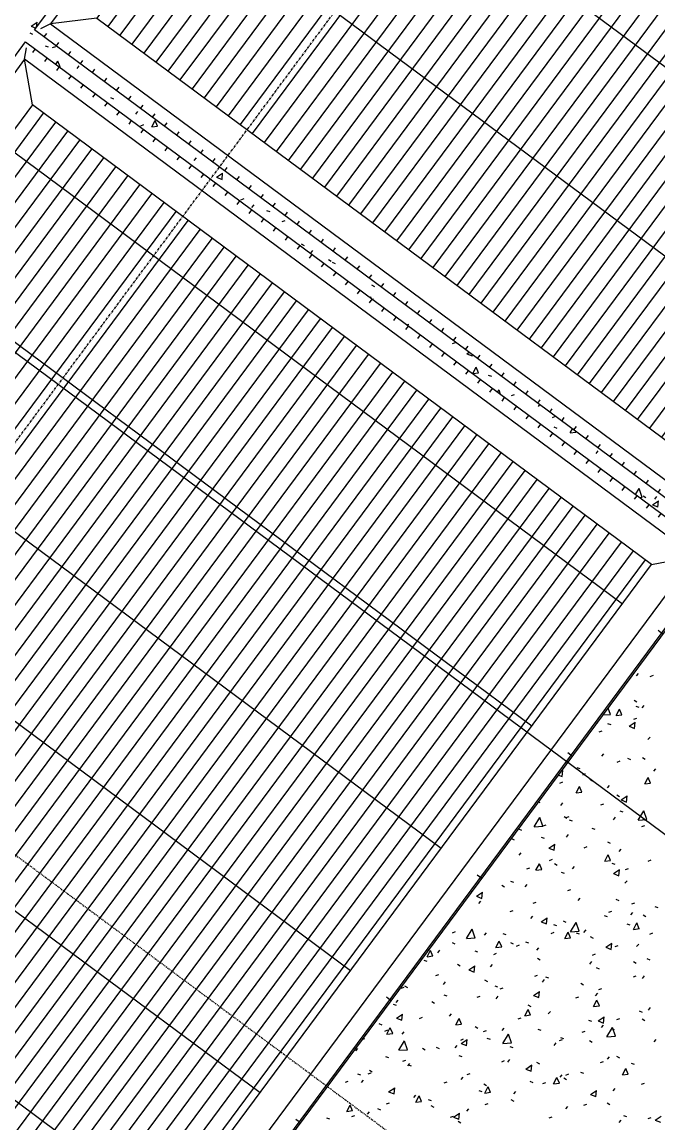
# Model space of a CAD drawing. Header units: centimetres. Extents: x -4512 to 25286, y -2765 to 13485.
# Drawn here: x 21274.1 to 21357.7, y 10975.7 to 11120.4 of the extents above; entities that cross this region are included whole.
import ezdxf

# ---------------------------------------------------------------- set-up
doc = ezdxf.new("R2010")
doc.units = ezdxf.units.CM
for name, pattern in [('_3D Schnittbereich_', [0.6, 0.4, -0.2]), ('_Schnittlinie_', [0.6, 0.3, -0.1, 0.1, -0.1]), ('DB_Strichpunkt', [0.28, 0.15, -0.065, 0, -0.065]), ('Grundgrenze', [0.9, 0.4, -0.1, 0.1, -0.1, 0.1, -0.1])]:
    doc.linetypes.add(name, pattern=pattern)
for name, color, linetype, lineweight in [('A-ANNO-DIMS', 7, 'Continuous', 5), ('A-ANNO-DIMS-50', 7, 'Continuous', 5), ('A-FLOR', 7, 'Continuous', 9), ('A-FLOR-PATT', 7, 'Continuous', 9), ('Q-SPCQ', 7, 'Continuous', 9), ('S-GRID', 7, 'Continuous', 5)]:
    doc.layers.add(name, color=color, linetype=linetype, lineweight=lineweight)
doc.layers.add('C-PROP-LINE', color=96, linetype='Grundgrenze', lineweight=25, true_color=0x008000)
doc.layers.add('G-ANNO-SYMB', color=9, linetype='_3D Schnittbereich_', lineweight=5, true_color=0xc0c0c0)
doc.styles.add('Arial Unicode MS_3', font='ARIALUNI.ttf', dxfattribs={"width": 0.8, "height": 9})
doc.dimstyles.new('M_1_100', dxfattribs={"dimscale": 30.48, "dimtxt": 9.052604, "dimasz": 0.098425, "dimexe": 0.246063, "dimexo": 0.0625, "dimgap": 0.032808, "dimtad": 1, "dimdec": 1, "dimrnd": 0.5, "dimdsep": 46, "dimtxsty": 'Arial Unicode MS_3', "dimblk1": 'OBLIQUE', "dimblk2": 'OBLIQUE', "dimsah": 1, "dimcen": 0.09, "dimazin": 0, "dimtfac": 1, "dimtdec": 4, "dimtix": 1, "dimtmove": 0, "dimatfit": 3, "dimfxl": 0.246063, "dimfxlon": 1, "dimtvp": 1, "dimtolj": 1, "dimtzin": 0, "dimlwd": 13, "dimlwe": 13, "dimarcsym": 2})

# ---------------------------------------------------------------- blocks, each defined once
blk = doc.blocks.new('HNP_M5_Solarpaneel_parametrisch ohne Füße - HNP_Solarpaneel_1134x1762-7903408-DD - FOK AF 300')
at = {"layer": 'Q-SPCQ', "lineweight": 5, "true_color": 0xe0e0e0}
h = blk.add_hatch(dxfattribs=at)
h.set_pattern_fill('FP_2', color=254, style=0, pattern_type=2)
h.set_pattern_definition([(180, (88.1, 113.27), (0, -0.3473), []), (270, (88.1, 113.27), (20, 1e-15), [])])
h.paths.add_polyline_path([(176.2, 113.4), (0, 113.4), (0.03, 113.14), (176.2, 113.14)])
h = blk.add_hatch(dxfattribs=at)
h.set_pattern_fill('FP_3', color=254, style=0, pattern_type=2)
h.set_pattern_definition([(0, (88.1, 56.44), (0, 1.97), []), (90, (88.1, 56.44), (-20, 1e-15), [])])
h.paths.add_polyline_path([(176.2, 113.14), (0, 113.14), (0, -0.26), (176.2, -0.26), (176.2, 112.6)])
h.paths.add_polyline_path([(175.65, 112.6), (175.65, 0.28), (0.55, 0.28), (0.59, 112.6), (175.12, 112.6)])
h.paths.add_polyline_path([(170.09, 106.75), (6.11, 106.75), (6.11, 5.39), (170.09, 5.39), (170.09, 102.11)])
at = {"layer": 'Q-SPCQ', "lineweight": 5}
for p, q in [((176.2, 113.4), (0, 113.4)), ((176.2, 113.4), (0, 113.4)), ((0, -0.26), (0, 113.14)), ((0, 113.14), (176.2, 113.14)), ((176.2, 113.14), (176.2, -0.26)), ((6.11, 106.75), (1.88, 110.65)), ((1.88, 110.65), (1.88, 0.96)), ((174.32, 110.65), (1.88, 110.65)), ((174.32, 0.96), (174.32, 110.65)), ((6.11, 106.75), (6.11, 5.39)), ((170.09, 106.75), (6.11, 106.75)), ((170.09, 5.39), (170.09, 106.75)), ((6.11, 5.39), (1.88, 0.96)), ((6.11, 5.39), (170.09, 5.39)), ((170.09, 5.39), (174.32, 0.96)), ((1.88, 0.96), (0.55, 0.28)), ((1.88, 0.96), (174.32, 0.96)), ((174.32, 0.96), (175.65, 0.28)), ((176.2, -0.26), (0, -0.26))]:
    blk.add_line(p, q, dxfattribs=at)
blk = doc.blocks.new('FP_53-DD - FOK AF 300')
at = {"layer": 'A-FLOR-PATT', "color": 8, "lineweight": 5, "true_color": 0x787878}
for p, q in [((34598.7, 11119.81), (34599.49, 11120.34)), ((34599.42, 11119.67), (34599.49, 11120.33)), ((34598.53, 11118.95), (34598.89, 11118.74)), ((34598.7, 11119.81), (34599.33, 11119.55)), ((34600.54, 11117.24), (34600.93, 11117.1)), ((34601.54, 11117.01), (34601.94, 11117.16)), ((34601.97, 11114.77), (34602.21, 11115.22)), ((34602.52, 11114.46), (34602.2, 11115.21)), ((34602.4, 11114.46), (34602.52, 11114.47)), ((34604.75, 11114.26), (34605.02, 11114.59)), ((34609.16, 11110.43), (34609.55, 11110.28)), ((34612.48, 11108.26), (34612.75, 11108.58)), ((34613.15, 11106.72), (34613.54, 11106.87)), ((34614.58, 11106.57), (34615.02, 11107.42)), ((34615.33, 11106.66), (34615.02, 11107.41)), ((34614.58, 11106.57), (34615.33, 11106.67)), ((34620.16, 11102.18), (34620.43, 11102.51)), ((34623.1, 11099.96), (34623.89, 11100.49)), ((34623.1, 11099.96), (34623.81, 11099.68)), ((34623.81, 11099.67), (34623.89, 11100.48)), ((34626.3, 11097), (34626.7, 11097.15)), ((34627.74, 11096), (34628.01, 11096.33)), ((34629.67, 11095.6), (34630.07, 11095.46)), ((34631.71, 11094.14), (34632.1, 11094.28)), ((34634.23, 11091.22), (34634.59, 11091.01)), ((34635.48, 11090), (34635.75, 11090.32)), ((34637.8, 11089.14), (34638.16, 11088.93)), ((34638.3, 11088.79), (34638.69, 11088.64)), ((34643.47, 11085.83), (34643.84, 11085.62)), ((34643.3, 11084.11), (34643.42, 11084.25)), ((34643.54, 11083.94), (34643.71, 11084)), ((34648.12, 11080.54), (34648.3, 11080.65)), ((34648.28, 11080.42), (34648.3, 11080.64)), ((34654.1, 11078.11), (34654.5, 11078.26)), ((34655.99, 11076.75), (34656.3, 11076.96)), ((34655.99, 11076.75), (34656.7, 11076.47)), ((34656.7, 11076.46), (34656.72, 11076.65)), ((34656.77, 11074.17), (34657.21, 11075.02)), ((34656.66, 11074.2), (34656.86, 11074.28)), ((34656.77, 11074.17), (34657.52, 11074.27)), ((34657.52, 11074.26), (34657.21, 11075.01)), ((34658.81, 11073.96), (34659.21, 11073.82)), ((34660.04, 11071.7), (34660.23, 11072.02)), ((34660.43, 11071.4), (34660.23, 11072)), ((34661.88, 11071.27), (34662.27, 11071.41)), ((34665.39, 11069.85), (34665.58, 11070.08)), ((34667.25, 11068.39), (34667.65, 11068.54)), ((34667.44, 11067.15), (34667.83, 11067)), ((34669.58, 11066.36), (34669.86, 11066.9)), ((34669.58, 11066.37), (34670.33, 11066.47)), ((34670.33, 11066.45), (34670.27, 11066.6)), ((34672.97, 11063.67), (34673.24, 11064)), ((34678.15, 11058.26), (34678.63, 11059.05)), ((34679.02, 11057.88), (34678.63, 11059.04)), ((34678.67, 11057.88), (34679.02, 11057.9)), ((34679.18, 11058.1), (34679.54, 11057.89)), ((34680.71, 11057.67), (34680.98, 11057.99)), ((34680.4, 11056.91), (34681.19, 11057.44)), ((34680.4, 11056.91), (34681.1, 11056.63)), ((34681.1, 11056.62), (34681.19, 11057.43)), ((34678.28, 11034.42), (34678.55, 11034.74)), ((34680.11, 11034.37), (34680.51, 11034.51)), ((34674.87, 11029.36), (34674.58, 11030.21)), ((34677.97, 11031.25), (34678.33, 11031.04)), ((34678.19, 11030.47), (34678.59, 11030.32)), ((34679.04, 11030.24), (34679.31, 11030.56)), ((34673.91, 11029.31), (34674.88, 11029.37)), ((34675.61, 11029.23), (34676.05, 11030.07)), ((34675.61, 11029.23), (34676.37, 11029.33)), ((34676.37, 11029.32), (34676.05, 11030.06)), ((34677.94, 11028.74), (34678.33, 11028.88)), ((34673.06, 11028.17), (34673.24, 11028.38)), ((34674.5, 11028.19), (34674.9, 11028.05)), ((34677.31, 11027.82), (34678.1, 11028.35)), ((34677.31, 11027.82), (34678.02, 11027.54)), ((34678.02, 11027.53), (34678.1, 11028.34)), ((34673.39, 11027.08), (34673.78, 11027.22)), ((34679.8, 11026.07), (34680.07, 11026.39)), ((34673.73, 11023.88), (34674, 11024.2)), ((34675.76, 11023.11), (34676.16, 11023.25)), ((34677.12, 11023.6), (34677.52, 11023.45)), ((34679.09, 11023.71), (34679.45, 11023.5)), ((34668.42, 11021.91), (34668.59, 11022.02)), ((34668.51, 11021.21), (34668.59, 11022.01)), ((34670.46, 11022.41), (34670.85, 11022.27)), ((34671.22, 11021.45), (34671.61, 11021.59)), ((34680.57, 11021.89), (34680.83, 11022.21)), ((34668.04, 11021.4), (34668.51, 11021.22)), ((34668.21, 11020.35), (34668.6, 11020.49)), ((34672.15, 11020.86), (34672.51, 11020.65)), ((34679.39, 11020.25), (34679.83, 11021.1)), ((34679.39, 11020.25), (34680.15, 11020.35)), ((34680.14, 11020.34), (34679.83, 11021.09)), ((34670.35, 11019.06), (34670.78, 11019.91)), ((34670.35, 11019.06), (34671.1, 11019.16)), ((34671.1, 11019.15), (34670.78, 11019.9)), ((34674.49, 11019.71), (34674.76, 11020.03)), ((34675.72, 11018.79), (34676.08, 11018.58)), ((34676.29, 11018.13), (34677.08, 11018.66)), ((34677, 11017.84), (34677.08, 11018.65)), ((34665.43, 11017.88), (34665.57, 11017.8)), ((34668.33, 11017.42), (34668.6, 11017.74)), ((34673.59, 11017.48), (34673.98, 11017.62)), ((34676.29, 11018.13), (34677, 11017.85)), ((34664.84, 11014.61), (34665.59, 11015.83)), ((34665.98, 11014.67), (34665.58, 11015.82)), ((34668.78, 11015.94), (34669.14, 11015.73)), ((34669.04, 11015.82), (34669.44, 11015.96)), ((34675.26, 11015.53), (34675.52, 11015.86)), ((34676.12, 11016.71), (34676.51, 11016.56)), ((34678.5, 11015.49), (34679.25, 11016.71)), ((34679.64, 11015.55), (34679.24, 11016.7)), ((34662.79, 11014.32), (34663.17, 11014.18)), ((34664.84, 11014.61), (34665.98, 11014.68)), ((34666.03, 11014.72), (34666.43, 11014.86)), ((34669.45, 11015.52), (34669.84, 11015.37)), ((34672.43, 11014.43), (34672.82, 11014.28)), ((34678.5, 11015.49), (34679.64, 11015.56)), ((34679.01, 11014.62), (34679.4, 11014.77)), ((34679.09, 11015.62), (34679.49, 11015.47)), ((34661.86, 11013.07), (34662.19, 11012.88)), ((34665.76, 11013.24), (34666.15, 11013.09)), ((34669.1, 11013.24), (34669.36, 11013.57)), ((34666.78, 11011.81), (34667.57, 11012.34)), ((34666.78, 11011.81), (34667.49, 11011.53)), ((34667.49, 11011.52), (34667.57, 11012.32)), ((34671.42, 11011.85), (34671.81, 11012)), ((34674.46, 11012.64), (34674.82, 11012.43)), ((34676.02, 11011.36), (34676.29, 11011.68)), ((34662.87, 11010.88), (34663.14, 11011.2)), ((34666.87, 11010.19), (34667.26, 11010.33)), ((34674.13, 11010.09), (34674.57, 11010.94)), ((34674.13, 11010.09), (34674.88, 11010.19)), ((34674.88, 11010.18), (34674.56, 11010.93)), ((34679.84, 11010.1), (34680.23, 11010.24)), ((34663.86, 11009.09), (34664.25, 11009.23)), ((34665.08, 11008.89), (34665.52, 11009.74)), ((34665.08, 11008.89), (34665.83, 11008.99)), ((34665.83, 11008.98), (34665.52, 11009.73)), ((34667.52, 11009.79), (34667.88, 11009.58)), ((34668.38, 11008.65), (34668.78, 11008.51)), ((34669.86, 11009.07), (34670.13, 11009.39)), ((34675.05, 11009.84), (34675.44, 11009.7)), ((34675.27, 11008.45), (34676.06, 11008.98)), ((34675.98, 11008.16), (34676.06, 11008.96)), ((34676.83, 11009), (34677.23, 11009.14)), ((34661.71, 11007.46), (34662.11, 11007.31)), ((34663.64, 11006.71), (34663.91, 11007.03)), ((34675.27, 11008.45), (34675.98, 11008.17)), ((34676.78, 11007.19), (34677.05, 11007.51)), ((34657.26, 11005.48), (34658.06, 11006.01)), ((34657.97, 11005.19), (34658.06, 11006)), ((34660.58, 11006.94), (34660.94, 11006.73)), ((34669.25, 11006.23), (34669.64, 11006.37)), ((34657.26, 11005.48), (34657.97, 11005.2)), ((34657.56, 11004.52), (34657.83, 11004.84)), ((34664.7, 11004.56), (34665.09, 11004.7)), ((34670.62, 11004.9), (34670.89, 11005.22)), ((34675.59, 11005.11), (34675.95, 11004.9)), ((34677.67, 11004.47), (34678.06, 11004.61)), ((34680.71, 11004.14), (34681.11, 11004)), ((34661.69, 11003.46), (34662.08, 11003.6)), ((34664.4, 11002.54), (34664.67, 11002.86)), ((34674.05, 11002.95), (34674.44, 11002.81)), ((34674.66, 11003.37), (34675.06, 11003.52)), ((34677.55, 11003.02), (34677.82, 11003.34)), ((34679.16, 11003.04), (34679.52, 11002.83)), ((34665.76, 11002.13), (34666.55, 11002.65)), ((34665.76, 11002.13), (34666.47, 11001.85)), ((34666.47, 11001.83), (34666.55, 11002.64)), ((34667.38, 11001.76), (34667.77, 11001.62)), ((34668.65, 11002.26), (34669.01, 11002.05)), ((34669.62, 11000.81), (34670.36, 11002.03)), ((34670.75, 11000.87), (34670.35, 11002.02)), ((34677.03, 11001.86), (34677.42, 11001.72)), ((34677.91, 11001.12), (34678.35, 11001.97)), ((34677.91, 11001.12), (34678.67, 11001.22)), ((34678.66, 11001.21), (34678.35, 11001.96)), ((34654.1, 11000.68), (34654.49, 11000.83)), ((34655.95, 10999.92), (34656.69, 11001.14)), ((34655.95, 10999.92), (34657.09, 11000)), ((34657.09, 10999.98), (34656.69, 11001.13)), ((34658.32, 11000.35), (34658.59, 11000.67)), ((34660.71, 11000.57), (34661.1, 11000.43)), ((34667.08, 11000.6), (34667.47, 11000.74)), ((34668.86, 10999.93), (34669.3, 11000.77)), ((34668.86, 10999.93), (34669.62, 11000.03)), ((34669.62, 11000.02), (34669.3, 11000.76)), ((34669.62, 11000.81), (34670.76, 11000.88)), ((34670.36, 11000.68), (34670.75, 11000.53)), ((34671.39, 11000.73), (34671.66, 11001.05)), ((34672.22, 11000.19), (34672.58, 10999.98)), ((34680.05, 11000.51), (34680.44, 11000.65)), ((34650.76, 10997.52), (34651.2, 10998.37)), ((34651.51, 10997.61), (34651.2, 10998.36)), ((34652.16, 10998.05), (34652.43, 10998.38)), ((34654.04, 10999.38), (34654.43, 10999.23)), ((34659.81, 10998.73), (34660.25, 10999.57)), ((34659.81, 10998.73), (34660.57, 10998.83)), ((34660.57, 10998.82), (34660.25, 10999.56)), ((34661.71, 10999.41), (34662.07, 10999.2)), ((34662.53, 10998.93), (34662.92, 10999.08)), ((34663.69, 10999.48), (34664.08, 10999.34)), ((34665.17, 10998.37), (34665.44, 10998.69)), ((34674.25, 10998.77), (34675.05, 10999.29)), ((34674.25, 10998.77), (34674.96, 10998.49)), ((34674.96, 10998.48), (34675.05, 10999.28)), ((34675.5, 10998.85), (34675.89, 10998.99)), ((34678.31, 10998.85), (34678.58, 10999.17)), ((34650.35, 10997.09), (34650.74, 10996.95)), ((34650.76, 10997.53), (34651.51, 10997.63)), ((34657.02, 10998.29), (34657.41, 10998.15)), ((34659.52, 10997.83), (34659.91, 10997.98)), ((34665.28, 10997.34), (34665.64, 10997.13)), ((34672.16, 10996.56), (34672.42, 10996.88)), ((34672.49, 10997.75), (34672.89, 10997.89)), ((34677.91, 10996.9), (34678.27, 10996.69)), ((34679.65, 10997.28), (34680.04, 10997.14)), ((34654.76, 10996.55), (34655.12, 10996.34)), ((34656.25, 10995.8), (34657.04, 10996.33)), ((34656.25, 10995.8), (34656.95, 10995.52)), ((34656.95, 10995.51), (34657.04, 10996.31)), ((34659.09, 10996.18), (34659.36, 10996.5)), ((34672.98, 10996.09), (34673.38, 10995.95)), ((34651.93, 10995.05), (34652.32, 10995.2)), ((34652.93, 10993.88), (34653.2, 10994.21)), ((34658.33, 10994.49), (34658.7, 10994.28)), ((34664.91, 10994.97), (34665.3, 10995.12)), ((34665.93, 10994.2), (34666.2, 10994.52)), ((34666.32, 10994.9), (34666.71, 10994.76)), ((34670.97, 10994.05), (34671.33, 10993.84)), ((34677.88, 10994.88), (34678.27, 10995.03)), ((34679.08, 10994.68), (34679.35, 10995)), ((34647.37, 10993.39), (34647.77, 10993.53)), ((34647.81, 10993.69), (34648.18, 10993.49)), ((34659.65, 10993.71), (34660.04, 10993.56)), ((34660.36, 10993.31), (34660.75, 10993.45)), ((34664.74, 10992.45), (34665.54, 10992.97)), ((34665.45, 10992.15), (34665.54, 10992.96)), ((34672.92, 10992.39), (34673.19, 10992.72)), ((34673.33, 10993.22), (34673.73, 10993.37)), ((34646.3, 10991.31), (34646.69, 10991.17)), ((34646.7, 10991.52), (34646.97, 10991.84)), ((34651.39, 10991.63), (34651.75, 10991.42)), ((34652.97, 10992.51), (34653.37, 10992.37)), ((34657.35, 10992.21), (34657.74, 10992.35)), ((34659.86, 10992.01), (34660.13, 10992.33)), ((34664.03, 10991.2), (34664.39, 10990.99)), ((34664.74, 10992.45), (34665.45, 10992.17)), ((34670.32, 10992.12), (34670.72, 10992.27)), ((34672.65, 10990.97), (34673.09, 10991.81)), ((34673.41, 10991.06), (34673.09, 10991.8)), ((34646.73, 10989.47), (34647.52, 10989.99)), ((34647.44, 10989.18), (34647.52, 10989.98)), ((34653.69, 10989.72), (34653.96, 10990.04)), ((34663.6, 10989.77), (34664.04, 10990.61)), ((34663.6, 10989.77), (34664.36, 10989.87)), ((34664.36, 10989.86), (34664.04, 10990.6)), ((34666.7, 10990.03), (34666.97, 10990.35)), ((34672.65, 10990.97), (34673.41, 10991.07)), ((34678.65, 10990.4), (34679.04, 10990.25)), ((34679.85, 10990.51), (34680.12, 10990.84)), ((34644.44, 10988.77), (34644.8, 10988.56)), ((34645.49, 10987.36), (34645.93, 10988.21)), ((34646.73, 10989.47), (34647.44, 10989.19)), ((34649.76, 10989.43), (34650.15, 10989.57)), ((34654.55, 10988.57), (34654.99, 10989.41)), ((34654.55, 10988.57), (34655.3, 10988.67)), ((34655.3, 10988.66), (34654.99, 10989.4)), ((34657.08, 10988.34), (34657.44, 10988.13)), ((34662.74, 10989.35), (34663.13, 10989.49)), ((34671.98, 10989.21), (34672.38, 10989.06)), ((34673.24, 10989.09), (34674.03, 10989.62)), ((34673.24, 10989.09), (34673.95, 10988.81)), ((34673.69, 10988.23), (34673.96, 10988.55)), ((34673.95, 10988.8), (34674.03, 10989.61)), ((34674.4, 10987.02), (34675.14, 10988.24)), ((34675.53, 10987.08), (34675.13, 10988.23)), ((34675.71, 10989.26), (34676.11, 10989.41)), ((34679.04, 10989.37), (34679.4, 10989.16)), ((34642.3, 10986.69), (34642.58, 10986.8)), ((34645.2, 10987.76), (34645.59, 10987.9)), ((34645.49, 10987.36), (34646.25, 10987.46)), ((34646.25, 10987.45), (34645.93, 10988.2)), ((34647.47, 10987.35), (34647.74, 10987.67)), ((34658.19, 10987.68), (34658.58, 10987.83)), ((34658.64, 10986.82), (34659.04, 10986.68)), ((34660.62, 10987.84), (34660.89, 10988.16)), ((34660.73, 10986.13), (34661.47, 10987.36)), ((34661.87, 10986.19), (34661.47, 10987.34)), ((34665.31, 10988.02), (34665.71, 10987.87)), ((34668.29, 10986.93), (34668.69, 10986.79)), ((34671.16, 10987.6), (34671.56, 10987.74)), ((34674.4, 10987.02), (34675.54, 10987.1)), ((34674.96, 10988.12), (34675.36, 10987.98)), ((34641.39, 10985.15), (34641.66, 10985.48)), ((34647.06, 10985.24), (34647.8, 10986.46)), ((34647.06, 10985.24), (34648.2, 10985.31)), ((34648.2, 10985.3), (34647.8, 10986.45)), ((34650.14, 10985.49), (34650.5, 10985.28)), ((34651.97, 10985.63), (34652.36, 10985.48)), ((34654.46, 10985.55), (34654.73, 10985.87)), ((34655.18, 10986.58), (34655.57, 10986.73)), ((34655.23, 10986.12), (34656.02, 10986.65)), ((34655.23, 10986.12), (34655.94, 10985.84)), ((34655.94, 10985.83), (34656.02, 10986.64)), ((34660.73, 10986.13), (34661.87, 10986.21)), ((34661.62, 10985.74), (34662.02, 10985.59)), ((34667.47, 10985.86), (34667.74, 10986.19)), ((34668.16, 10986.5), (34668.55, 10986.64)), ((34672.1, 10986.52), (34672.46, 10986.31)), ((34680.62, 10986.35), (34680.88, 10986.67)), ((34645.3, 10984.43), (34645.69, 10984.28)), ((34647.58, 10983.8), (34647.98, 10983.95)), ((34654.95, 10984.54), (34655.35, 10984.4)), ((34660.57, 10983.73), (34660.96, 10983.87)), ((34661.39, 10983.68), (34661.66, 10984)), ((34674.46, 10984.06), (34674.73, 10984.38)), ((34675.67, 10984.46), (34676.04, 10984.25)), ((34643.19, 10982.63), (34643.55, 10982.42)), ((34648.24, 10983.18), (34648.5, 10983.5)), ((34648.28, 10983.34), (34648.67, 10983.2)), ((34663.73, 10982.77), (34664.53, 10983.3)), ((34663.73, 10982.77), (34664.44, 10982.49)), ((34664.44, 10982.48), (34664.53, 10983.29)), ((34665.16, 10983.67), (34665.52, 10983.46)), ((34673.55, 10983.64), (34673.94, 10983.78)), ((34676.45, 10982.01), (34676.88, 10982.86)), ((34677.2, 10982.1), (34676.88, 10982.85)), ((34677.59, 10983.54), (34677.98, 10983.4)), ((34640.02, 10981.03), (34640.41, 10981.17)), ((34641.6, 10982.14), (34642, 10982)), ((34642.16, 10980.99), (34642.42, 10981.31)), ((34643.03, 10982.13), (34643.42, 10982.28)), ((34653.01, 10980.96), (34653.4, 10981.1)), ((34655.23, 10981.38), (34655.5, 10981.7)), ((34656.02, 10982.06), (34656.41, 10982.2)), ((34664.25, 10981.16), (34664.65, 10981.01)), ((34665.99, 10980.88), (34666.38, 10981.02)), ((34667.4, 10980.81), (34667.83, 10981.66)), ((34668.15, 10980.9), (34667.83, 10981.65)), ((34668.24, 10981.7), (34668.5, 10982.02)), ((34668.73, 10981.61), (34669.09, 10981.4)), ((34669, 10981.98), (34669.39, 10982.12)), ((34670.92, 10982.35), (34671.32, 10982.21)), ((34676.45, 10982.01), (34677.2, 10982.11)), ((34645.71, 10979.79), (34646.51, 10980.32)), ((34645.71, 10979.79), (34646.42, 10979.51)), ((34646.42, 10979.5), (34646.51, 10980.31)), ((34657.58, 10979.96), (34657.98, 10979.82)), ((34658.22, 10980.82), (34658.58, 10980.61)), ((34658.34, 10979.61), (34658.78, 10980.46)), ((34658.34, 10979.61), (34659.1, 10979.71)), ((34659.1, 10979.7), (34658.78, 10980.45)), ((34662.16, 10979.51), (34662.43, 10979.83)), ((34667.4, 10980.81), (34668.15, 10980.91)), ((34672.23, 10979.42), (34673.02, 10979.95)), ((34672.94, 10979.13), (34673.02, 10979.93)), ((34675.23, 10979.89), (34675.49, 10980.22)), ((34678.96, 10980.79), (34679.36, 10980.93)), ((34645.41, 10978.18), (34645.81, 10978.32)), ((34649, 10979.01), (34649.27, 10979.34)), ((34649.29, 10978.41), (34649.73, 10979.25)), ((34649.29, 10978.41), (34650.04, 10978.51)), ((34650.04, 10978.5), (34649.72, 10979.24)), ((34650.91, 10978.77), (34651.3, 10978.62)), ((34658.4, 10978.1), (34658.79, 10978.25)), ((34661.79, 10978.76), (34662.15, 10978.55)), ((34671.38, 10978.02), (34671.77, 10978.16)), ((34672.23, 10979.42), (34672.94, 10979.14)), ((34674.42, 10978.32), (34674.79, 10978.11)), ((34640.23, 10977.2), (34640.67, 10978.04)), ((34640.23, 10977.2), (34640.98, 10977.3)), ((34640.98, 10977.29), (34640.67, 10978.03)), ((34640.86, 10976.51), (34641.25, 10976.65)), ((34642.92, 10976.82), (34643.19, 10977.14)), ((34644.23, 10977.57), (34644.63, 10977.42)), ((34651.27, 10977.96), (34651.63, 10977.75)), ((34654.22, 10976.45), (34655.01, 10976.97)), ((34654.93, 10976.15), (34655.01, 10976.96)), ((34656, 10977.22), (34656.27, 10977.54)), ((34669.01, 10977.53), (34669.27, 10977.85)), ((34676.59, 10976.66), (34676.99, 10976.52)), ((34637.56, 10976.37), (34637.95, 10976.22)), ((34653.85, 10976.44), (34654.24, 10976.58)), ((34654.22, 10976.45), (34654.93, 10976.17)), ((34654.84, 10975.9), (34655.21, 10975.69)), ((34666.83, 10976.36), (34667.22, 10976.5)), ((34676, 10975.73), (34676.26, 10976.05)), ((34679.81, 10976.27), (34680.2, 10976.41)), ((34680.73, 10976.07), (34681.52, 10976.59)), ((34680.73, 10976.07), (34681.44, 10975.79))]:
    blk.add_line(p, q, dxfattribs=at)
blk = doc.blocks.new('Family - ___-3356438-DD - FOK AF 300')
at = {"layer": 'C-PROP-LINE', "color": 1, "true_color": 0xff0000}
blk.add_arc((31751.09, 12946.58), 4399.16, 307.0818, 334.045, dxfattribs=at)
blk = doc.blocks.new('Family - ___-4252337-DD - FOK AF 300')
at = {"layer": 'C-PROP-LINE', "color": 5, "lineweight": 35, "true_color": 0x0000ff}
blk.add_arc((31751.09, 12946.58), 4399.16, 307.0818, 334.045, dxfattribs=at)
blk = doc.blocks.new('DIMBLOCK27-DD - FOK AF 300')
at = {"layer": 'A-ANNO-DIMS-50', "lineweight": 13}
for p, q in [((23387.22, 12863.39), (23381.2, 12867.85)), ((23387.22, 12863.39), (23386.91, 12865.48)), ((21152.44, 9850.93), (23387.22, 12863.39)), ((23387.22, 12863.39), (23387.53, 12861.29)), ((23387.22, 12863.39), (23393.24, 12858.92)), ((21152.44, 9850.93), (21146.42, 9855.4)), ((21152.44, 9850.93), (21152.13, 9853.03)), ((21152.44, 9850.93), (21152.75, 9848.84)), ((21152.44, 9850.93), (21158.47, 9846.47))]:
    blk.add_line(p, q, dxfattribs=at)
at = {"layer": 'A-ANNO-DIMS-50', "color": 0, "lineweight": 13, "insert": (22252.25, 11354.75), "char_height": 9, "width": 29.773, "attachment_point": 1, "rotation": 53.4303, "line_spacing_factor": 1.117605, "style": 'Arial Unicode MS_3'}
blk.add_mtext('3.751', dxfattribs=at)
blk = doc.blocks.new('_Oblique')
at = {"color": 0, "linetype": 'ByBlock', "lineweight": -2}
blk.add_line((-0.5, -0.5), (0.5, 0.5), dxfattribs=at)
blk = doc.blocks.new('DIMBLOCK54-DD - FOK AF 300')
at = {"layer": 'A-ANNO-DIMS-50', "lineweight": 13}
for p, q in [((20425.35, 11705.91), (20429.82, 11711.94)), ((20425.35, 11705.91), (20420.88, 11699.89)), ((20425.35, 11705.91), (20423.25, 11705.6)), ((20425.35, 11705.91), (20427.45, 11706.22)), ((21496.73, 10911.12), (20425.35, 11705.91)), ((21496.73, 10911.12), (21501.2, 10917.14)), ((21496.73, 10911.12), (21492.26, 10905.09)), ((21496.73, 10911.12), (21494.63, 10910.8)), ((21496.73, 10911.12), (21498.83, 10911.43))]:
    blk.add_line(p, q, dxfattribs=at)
at = {"layer": 'A-ANNO-DIMS-50', "color": 0, "lineweight": 13, "insert": (20958.64, 11326.09), "char_height": 9, "width": 29.773, "attachment_point": 1, "rotation": 323.4303, "line_spacing_factor": 1.117605, "style": 'Arial Unicode MS_3'}
blk.add_mtext('1.334', dxfattribs=at)

msp = doc.modelspace()

# ---------------------------------------------------------------- linework, layer by layer
at = {"layer": 'G-ANNO-SYMB', "color": 174, "linetype": '_Schnittlinie_', "lineweight": 13, "true_color": 0x000099}
msp.add_line((20709.668, 10305.402), (22851.132, 13192.092), dxfattribs=at)
at = {"layer": 'S-GRID', "color": 8, "linetype": 'DB_Strichpunkt', "true_color": 0x808080}
msp.add_line((20238.441, 11778.58), (21781.795, 10633.648), dxfattribs=at)

# ---------------------------------------------------------------- block references
at = {"layer": 'A-FLOR', "color": 254, "lineweight": 5, "true_color": 0xcfcfcf}
msp.add_blockref('FP_53-DD - FOK AF 300', (-13323.377, 0), dxfattribs=at)
at = {"layer": 'C-PROP-LINE', "color": 5, "lineweight": 35, "true_color": 0x0000ff}
msp.add_blockref('Family - ___-4252337-DD - FOK AF 300', (-13323.377, 0), dxfattribs=at)
at = {"layer": 'C-PROP-LINE', "color": 1, "true_color": 0xff0000}
msp.add_blockref('Family - ___-3356438-DD - FOK AF 300', (-13323.377, 0), dxfattribs=at)
at = {"layer": 'Q-SPCQ', "rotation": 233.4302660668834}
for p in [(21380.987, 11260.695), (21274.816, 11117.577)]:
    msp.add_blockref('HNP_M5_Solarpaneel_parametrisch ohne Füße - HNP_Solarpaneel_1134x1762-7903408-DD - FOK AF 300', p, dxfattribs=at)

# ---------------------------------------------------------------- dimensions: what is measured, and where the dimension line sits
at = {"layer": 'A-ANNO-DIMS', "lineweight": 13}
for base, p1, p2, angle, override, picture, middle in [((23387.219, 12863.386), (21146.419, 9855.402), (23381.196, 12867.855), 53.43027, {"dimpost": '<>', "dimfxl": 3750.879752}, 'DIMBLOCK27-DD - FOK AF 300', (22265.335, 11360.496)), ((20425.353, 11705.913), (21492.263, 10905.092), (20420.884, 11699.89), 323.43027, {"dimpost": '<>', "dimfxl": 1334}, 'DIMBLOCK54-DD - FOK AF 300', (20964.378, 11313.01))]:
    dim = msp.add_linear_dim(base=base, p1=p1, p2=p2, angle=angle, dimstyle='M_1_100', override=override, dxfattribs=at)
    dim.commit()
    dim.dimension.update_dxf_attribs({"geometry": picture, "text_midpoint": middle})

doc.saveas('drawing.dxf')
